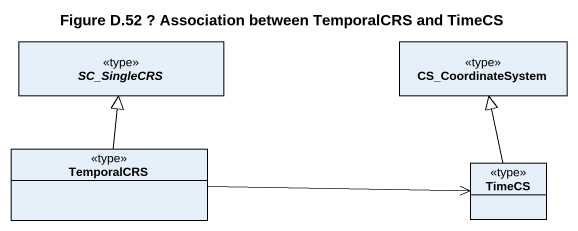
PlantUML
@startuml
title Figure D.52 ? Association between TemporalCRS and TimeCS
hide circle
hide empty members
abstract class SC_SingleCRS <<type>>
class CS_CoordinateSystem <<type>>
class TemporalCRS <<type>>
class TimeCS <<type>>
TemporalCRS -up-|> SC_SingleCRS
TemporalCRS -right-> TimeCS
TimeCS -up-|> CS_CoordinateSystem
@enduml
